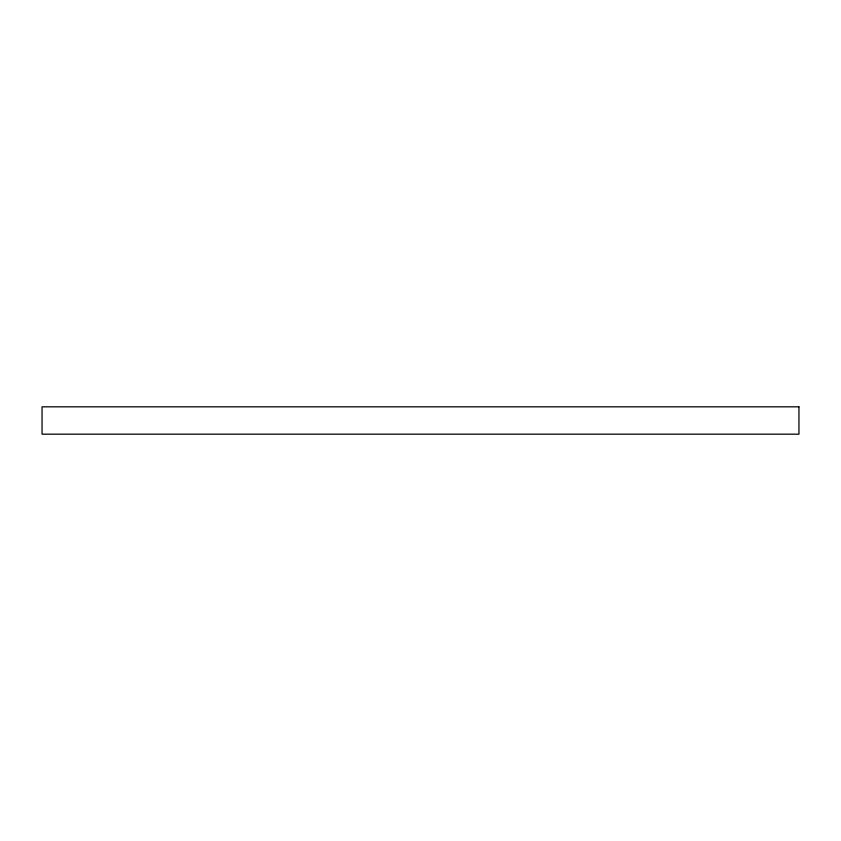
<?xml version="1.0" encoding="UTF-8"?>
<svg xmlns="http://www.w3.org/2000/svg" width="841" height="841" viewBox="0 0 841 841"><rect width="100%" height="100%" fill="white"/><g stroke="black" fill="none" stroke-linecap="round" stroke-linejoin="round"><path stroke-width="1.26" d="M798.95 406.823L42.05 406.823L42.05 434.177L798.95 434.177L798.95 406.823"/></g></svg>
